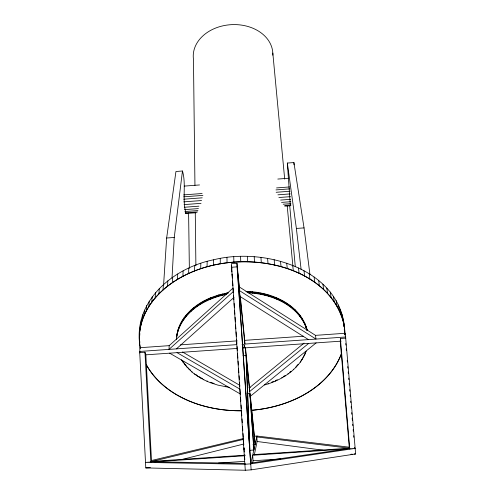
<?xml version="1.0" encoding="UTF-8"?>
<svg xmlns="http://www.w3.org/2000/svg" width="495" height="495" viewBox="0 0 495 495"><rect width="100%" height="100%" fill="white"/><g stroke="black" fill="none" stroke-linecap="round" stroke-linejoin="round"><path stroke-width="0.74" d="M139.472 334.373C142.69 296.691 179.462 272.429 213.617 265.128L213.617 259.782C266.025 246.56 345.102 270.536 344.86 334.966A102.805 74.504 -2 0 0 235.187 262.016A102.805 74.504 -2 0 0 140.345 348.35C131.583 302.396 172.285 267.999 213.617 259.782M210.715 299.116L210.715 298.658L218.512 295.911L226.722 293.912L226.729 294.37C205.567 298.361 183.039 311.312 177.34 333.469C180.972 316.806 195.556 304.877 210.715 298.658M210.722 297.743C194.653 304.264 179.246 317.512 176.814 335.536C179.567 317.722 194.752 304.673 210.722 298.2L210.722 297.743L218.505 295.001L228.108 292.768M229.191 387.381L217.763 385.091L210.548 382.74L210.554 382.27L214.106 383.526M210.548 382.74L207.108 381.329L207.108 380.859M207.089 266.774L207.139 261.422M207.015 300.756L207.021 300.298M207.021 299.84L207.028 299.382M207.108 381.329L203.785 379.764L203.792 379.294M203.47 302.556L203.476 302.099M203.482 301.641L203.488 301.183M176.498 339.582L176.523 338.079L176.498 338.543M203.785 379.764L200.605 378.044L200.611 377.574M200.098 304.518L200.104 304.06M200.11 303.602L200.122 303.144M200.722 268.729L200.815 263.371M200.605 378.044L197.573 376.188L197.579 375.717M196.905 306.628L196.917 306.17M196.923 305.706L196.936 305.248M139.943 330.19L139.974 328.847M197.573 376.188L194.702 374.195L194.708 373.725M194.702 374.195L191.998 372.073L192.011 371.603M194.554 270.982L194.69 265.617M193.91 308.874L193.922 308.416M193.929 307.952L193.941 307.494M191.998 372.073L188.106 367.94M191.12 311.25L191.132 310.786M191.144 310.328L191.157 309.87M189.486 369.827L187.178 366.993M188.552 313.737L188.564 313.279M188.576 312.821L188.595 312.357M186.207 316.336L186.225 315.878M186.238 315.414L186.256 314.956M187.166 367.463L182.148 360.36M188.601 273.518L188.781 268.142M185.05 364.994L183.162 361.956M184.103 319.028L184.121 318.563M184.14 318.106L184.152 317.648M182.24 321.8L182.259 321.335M182.278 320.878L182.296 320.414M180.632 324.646L180.65 324.182M180.669 323.718L180.687 323.26M182.896 276.328L183.119 270.944M179.277 327.542L179.295 327.077M179.314 326.62L179.332 326.156M177.383 332.541L177.402 332.077M178.181 330.487L178.2 330.023M178.219 329.565L178.237 329.101M176.48 339.007L176.461 339.471L176.833 335.072M176.789 336L176.771 336.464L177.365 333.005M177.47 279.39L177.724 274.001M172.037 277.912L174.252 237.458L182.469 171.004L175.942 171.499L166.648 238.021L163.61 284.606M172.334 282.695L172.625 277.299M232.706 288.412L169.197 345.652L168.993 349.402L233.368 291.549M167.52 286.228L167.842 280.82M163.041 289.965L163.393 284.545M158.914 293.888L159.297 288.455M155.152 297.978L155.56 292.539M151.779 302.222L152.206 296.771M237.693 348.4L145.511 354.859L145.586 353.535M148.791 306.591L149.243 301.127M146.211 311.07L146.675 305.594M144.033 315.637L144.509 310.148M140.927 324.949L141.422 319.442M139.67 343.753L139.856 341.674M139.8 352.972L139.844 347.719L169.197 345.652M142.269 320.271L142.758 314.771M139.992 329.658L140.493 324.145M139.367 339.081L139.868 333.543M252.592 463.011L253.063 460.777L252.679 455.239L355.163 448.396L250.73 463.858L244.876 464.248L145.505 462.398L244.976 455.753M254.3 454.936L257.134 441.484L256.818 436.943L349.34 448.216L349.755 448.761M250.73 463.858L252.679 455.239M349.34 448.216L252.809 454.657L257.016 436.039L349.377 447.208M250.699 463.858L237.687 272.968M252.982 444.776L255.049 444.64L255.197 443.978L250.322 395.691M244.876 464.248L245.105 463.407L154.663 461.786M341.55 353.393C327.832 389.225 288.084 407.212 251.949 410.25M305.279 352.848L305.848 351.413M264.454 384.986C282.076 380.16 299.679 369.004 306.182 351.165M303.627 356.369L305 353.56L305.05 354.03M302.346 358.553L302.99 357.458M296.363 366.3L298.157 364.326M139.51 351.469L176.43 348.876L233.987 297.421M150.845 462.039L151.544 461.42L245.161 455.171M341.179 341.142L308.639 343.425L249.672 391.489L249.517 387.703L304.06 343.091M250.173 396.415L316.126 342.899M289.711 372.259L290.837 371.405L290.874 371.875M283.183 376.658L284.433 375.909M277.305 379.758L275.269 380.704L275.3 381.175M271.755 382.134L273.865 381.274M210.722 298.2L218.505 295.453L228.121 293.219M181.609 459.57L243.726 444.034M152.132 461.383L243.41 439.405M151.476 460.523L243.645 438.49M186.089 213.456C181.814 200.277 186.504 184.598 182.469 171.004M213.617 265.128C261.824 254.059 330.406 269.794 343.914 324.268M145.474 354.865L144.973 352.205L139.726 352.576L145.796 467.917L245.285 470.25L251.144 469.86L355.639 453.946L345.696 338.116L340.381 338.487L340.43 341.191M250.922 463.023L345.887 449.021M248.973 387.764L250.284 387.616M290.367 205.697L287.335 163.059L293.912 162.558L304.041 227.892L309.981 274.793M184.19 186.108L199.535 184.951M277.8 179.06L288.542 178.249M183.719 194.894L202.133 193.514M276.563 187.927L289.606 186.949M183.688 196.824L202.913 195.383M275.963 189.913L289.804 188.873M183.732 199.207L202.22 197.821M276.161 192.283L290.027 191.243M183.855 201.861L201.589 200.537M277.912 194.826L290.249 193.904M184.047 204.608L201.013 203.346M278.889 197.524L290.46 196.663M184.295 207.263L198.934 206.167M280.622 200.073L290.639 199.324M184.579 209.626L198.433 208.593M281.55 202.399L290.782 201.706M184.883 211.538L197.938 210.567M283.196 204.212L290.874 203.643M185.223 212.869L197.561 211.947M284.699 205.462L290.874 205.004M185.495 213.531L196.261 212.726M284.699 206.149L290.85 205.691M166.648 238.021L174.252 237.458M287.335 163.059L296.375 228.455L304.041 227.892M239.574 289.179L236.957 263.253L231.344 263.662L245.285 470.25M180.434 344.86L237.173 340.869M345.702 338.524L345.683 336.99L244.876 344.068L244.74 340.337L303.46 336.21M315.513 335.363L315.971 339.075L239.475 290.633L239.351 286.976L315.513 335.363L345.083 333.277L345.683 336.99M176.43 348.876L236.511 344.656M243.033 348.022L308.639 343.425M243.033 355.596L246.052 355.385L255.049 444.64M247.024 393.791L249.913 393.593L253.972 449.51M254.096 436.237L257.016 436.039M249.48 450.326L253.855 450.035L249.913 393.593M145.796 467.917L150.375 467.614M218.542 463.072L244.586 461.34M253.063 460.777L280.82 458.927M350.899 454.262L352.254 454.169M354.284 454.039L355.639 453.946L355.193 453.371M245.935 291.437C270.92 291.79 300.583 304.103 307.216 330.487M246.671 291.908C271.043 292.502 299.413 304.239 306.937 329.466L306.888 329.002M252.407 292.7L248.125 292.397L248.144 292.848C272.083 293.869 299.698 305.619 307.042 330.388C300.651 306.801 275.034 294.754 252.407 292.7L252.425 293.158M257.134 441.484L323.13 450.209M201.248 377.92L202.517 378.607M169.63 353.17L240.446 394.063M177.049 352.65L239.92 389.12M182.537 352.001L239.809 385.333M198.792 376.46L200.005 377.202M240.069 296.499L308.459 339.607M195.859 374.523L197.004 375.321M189.498 369.357L190.507 370.254M185.062 364.524L186.757 366.498M181.461 359.766L183.144 362.427M146.39 364.846C165.083 397.658 205.376 411.153 241.368 410.757A102.805 74.504 -2 0 1 146.322 364.827M344.613 328.946L343.035 318.792M341.927 314.158L342.806 319.621M344.235 329.515L344.57 331.57M340.411 309.567L341.278 315.018M338.487 305.05L339.347 310.489M336.154 300.613L337.002 306.046M333.426 296.295L334.255 301.715M330.301 292.099L331.112 297.514M326.793 288.053L327.585 293.461M322.919 284.173L323.68 289.569M318.681 280.486L319.417 285.869M188.143 213.036L188.657 216.816L189.356 268.259M314.102 276.996L314.808 282.373M309.196 273.735L309.87 279.106M303.979 270.709L304.623 276.074M296.375 228.455L301.108 269.329M305.972 326.069L306.021 326.533M306.077 326.991L306.127 327.455M304.796 323.186L304.846 323.643M304.895 324.107L304.951 324.565M298.485 267.937L299.091 273.296M303.361 320.358L303.416 320.816M303.466 321.274L303.515 321.731M301.678 317.592L301.727 318.056M301.783 318.514L301.832 318.972M299.747 314.913L299.797 315.377M299.846 315.835L299.896 316.293M231.92 271.873L231.431 267.275L237.068 266.867L236.957 263.253M232.161 274.174L232.403 276.47M292.731 265.438L293.294 270.79M297.575 312.333L297.625 312.791M297.674 313.248L297.724 313.706M302.074 359.568L302.024 359.104L300.248 362.222M231.586 265.957L231.914 269.02M295.175 309.851L295.218 310.303M295.267 310.761L295.311 311.225M240.254 295.905L244.74 340.337M245.508 347.954L249.517 387.703M244.876 344.068L237.068 266.867L251.144 469.86M245.26 347.867L246.021 355.385L249.294 440.699M292.545 307.482L292.588 307.94M292.638 308.397L292.681 308.855M286.735 263.222L287.261 268.562M295.911 366.795L295.954 367.259M289.699 305.242L289.742 305.7M289.785 306.158L289.835 306.615M295.292 266.725L289.693 205.475M272.813 53.033L284.687 179.128M287.218 206.038L292.867 266.007M293.467 369.159L293.51 369.623M286.654 303.144L286.698 303.596M286.735 304.054L286.778 304.512M280.535 261.298L281.012 266.638M283.412 301.189L283.456 301.641M283.493 302.099L283.536 302.556M345.776 343.567L345.906 345.102M346.234 348.938L346.364 350.479M347.224 360.459L347.354 361.993M347.75 366.603L347.88 368.138M348.208 371.974L348.344 373.515M348.74 378.118L348.87 379.653M349.198 383.495L349.328 385.03M349.724 389.639L349.86 391.174M350.188 395.01L350.318 396.551M350.714 401.154L350.844 402.689M351.172 406.531L351.308 408.066M351.704 412.675L351.834 414.21M352.162 418.046L352.36 420.354M352.688 424.19L352.824 425.725M353.152 429.567L353.282 431.102M353.678 435.711L353.807 437.246M354.668 447.226L354.797 448.761M288.028 373.539L288.071 374.003M340.381 338.487L349.767 448.94M340.226 340.863L349.352 448.352M279.997 299.388L280.034 299.846M280.071 300.298L280.114 300.756M285.058 375.538L285.095 376.008M274.156 259.683L274.583 265.017M276.414 297.755L276.451 298.213M276.488 298.664L276.526 299.122M281.933 377.4L281.971 377.871M272.683 296.295L272.72 296.746M272.751 297.204L272.788 297.662M267.616 258.378L268.005 263.711M268.816 295.014L268.853 295.466M268.884 295.923L268.915 296.375M232.13 274.143L232.39 277.998M232.601 281.073L232.916 285.695M233.077 288.003L233.393 292.625M233.603 295.707L233.863 299.555M234.129 303.404L234.389 307.253M234.599 310.334L234.865 314.183M235.076 317.264L235.391 321.886M235.601 324.968L235.861 328.816M236.072 331.897L236.387 336.513M236.598 339.595L236.864 343.443M237.074 346.525L237.334 350.373M237.544 353.455L237.86 358.077M238.07 361.152L238.336 365.007M238.596 368.855L238.862 372.704M239.073 375.785L239.333 379.634M239.543 382.715L239.809 386.564M240.019 389.645L240.335 394.261M240.545 397.343L240.805 401.191M241.071 405.046L241.331 408.895M241.541 411.976L241.801 415.825M242.012 418.906L242.278 422.755M242.538 426.603L242.804 430.452M243.014 433.533L243.274 437.382M243.484 440.463L243.8 445.085M243.998 447.944L244.276 452.015M244.487 455.091L244.802 459.713M264.837 293.919L264.862 294.37M264.893 294.828L264.924 295.28M260.958 257.4L261.298 262.727M268.135 383.402L268.166 383.873M343.771 324.132L343.932 326.805M260.754 293.009L260.778 293.467M260.809 293.919L260.834 294.377M256.589 292.304L256.614 292.755M256.639 293.213L256.664 293.665M254.213 256.744L254.504 262.072M145.815 354.513L151.594 462.293M144.973 352.205L150.851 462.182M293.912 162.558L294.03 164.841M252.357 291.796L252.382 292.248M247.407 256.422L247.649 261.75M248.088 291.487L248.106 291.939M246.399 359.11L249.876 449.083M244.109 344.959L244.19 347.199M240.57 256.435L240.768 261.762M244.054 447.932L244.103 449.472M233.745 256.775L233.888 262.109M226.958 257.45L227.05 262.789M226.704 293.003L226.716 293.455M345.083 333.277L345.108 334.806M225.312 386.317L225.318 386.787M222.564 293.906L222.564 294.358M222.571 294.816L222.577 295.274M194.95 185.365L193.465 59.32A39.823 30.585 -3.1 0 1 231.518 24.651A39.823 30.585 -3.1 0 1 272.832 55.211M195.271 212.429L195.896 265.784M220.238 258.452L220.281 263.798M218.505 295.001L218.505 295.453M218.512 295.911L218.512 296.369M214.552 296.282L214.552 296.74M214.552 297.192L214.552 297.65M242.853 347.787A2.314 1.671 -2 0 0 243.936 347.403L244.344 347.075A2.314 1.671 -2 0 0 244.221 345.052L243.775 344.761A2.314 1.671 -2 0 0 242.036 344.52M341.556 353.424A102.805 74.504 -2 0 1 251.998 410.268"/></g></svg>
